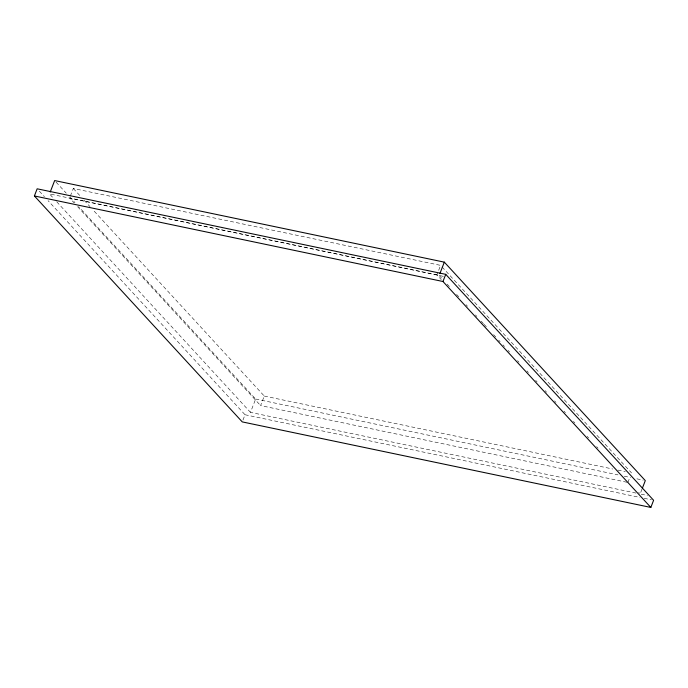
<?xml version="1.0" encoding="UTF-8"?>
<svg xmlns="http://www.w3.org/2000/svg" width="688" height="688" viewBox="0 0 688 688"><rect width="100%" height="100%" fill="white"/><g stroke="black" fill="none" stroke-linecap="round" stroke-linejoin="round"><path stroke-width="0.52" stroke-dasharray="3.44 2.58" d="M70.357 196.089L73.298 188.478L440.587 265.37L436.914 274.89L441.266 279.629M242.959 420.11L245.031 414.744L48.065 200.655M635.953 493.072L250.484 412.37L255.635 399.023L78.595 206.589M626.837 482.245L260.597 405.576L264.269 396.056L92.906 209.788M627.886 482.469L629.726 477.713M641.99 489.185L640.15 493.95L638.696 492.376M436.914 274.89L69.626 197.998L73.977 202.728M443.364 276.37L49.502 193.913L53.853 198.643M264.269 396.056L612.673 469.001M617.919 470.093L625.263 471.633M255.635 399.023L617.996 474.883M624.291 476.208L630.595 477.524M636.899 478.839L643.203 480.164M641.199 494.173L647.494 495.489M245.031 414.744L639.943 497.424M644.149 498.301L651.502 499.841M442.04 266.953L631.558 472.948M439.168 275.492L442.066 278.64M447.148 284.161L449.324 286.535M456.583 294.421L458.758 296.786M466.017 304.672L467.462 306.246M475.442 314.923L476.896 316.497M481.247 321.236L483.423 323.601M484.154 324.383L486.33 326.757M493.588 334.643L495.764 337.008M498.662 340.156L500.116 341.738M503.014 344.894L504.467 346.468M508.097 350.416L509.55 351.989M517.531 360.667L518.984 362.241M526.965 370.918L528.41 372.492M535.668 380.378L537.122 381.96M545.102 390.638L546.556 392.212M554.537 400.889L555.981 402.463M563.962 411.14L565.416 412.714M573.396 421.391L574.85 422.974M587.182 436.373L588.636 437.955M596.616 446.632L598.07 448.206M73.298 188.478L81.287 197.164M84.185 200.32L89.999 206.632M56.098 182.139L66.254 193.182M69.884 197.121L74.966 202.642M77.615 206.675L260.597 405.576M56.751 201.799L250.484 412.37M39.345 191.169L44.428 196.699"/><path stroke-width="1.03" d="M34.4 195.96L37.161 188.804L445.738 274.34L653.6 500.279L650.839 507.434L242.262 421.899L34.4 195.96L442.969 281.504L650.839 507.434M50.233 192.004L54.653 180.566L444.319 262.145L645.301 480.602L642.36 488.231M439.899 273.583L444.319 262.145M442.969 281.504L445.738 274.34"/></g></svg>
